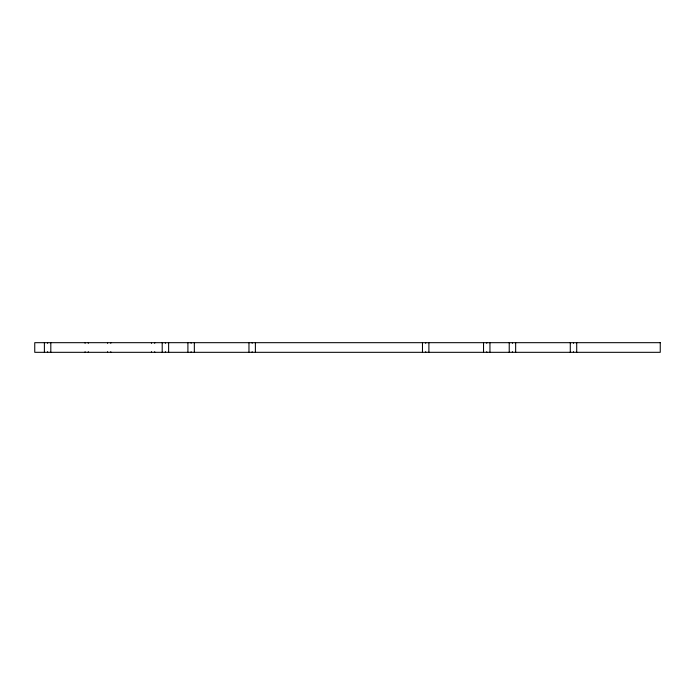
<?xml version="1.0" encoding="UTF-8"?>
<svg xmlns="http://www.w3.org/2000/svg" width="695" height="695" viewBox="0 0 695 695"><rect width="100%" height="100%" fill="white"/><g stroke="black" fill="none" stroke-linecap="round" stroke-linejoin="round"><path stroke-width="1.04" d="M576.711 342.678L576.711 352.322M573.497 342.678L573.497 343.287M573.497 351.713L573.497 352.322M570.282 342.678L570.282 352.322M515.655 342.678L515.655 352.322M512.441 342.678L512.441 343.287M512.441 351.713L512.441 352.322M509.226 342.678L509.226 352.322M489.949 342.678L489.949 352.322M486.735 342.678L486.735 343.287M486.735 351.713L486.735 352.322M483.529 342.678L483.529 352.322M428.902 342.678L428.902 352.322M425.688 342.678L425.688 343.287M425.688 351.713L425.688 352.322M422.473 342.678L422.473 352.322M255.386 342.678L255.386 352.322M252.172 342.678L252.172 343.287M252.172 351.713L252.172 352.322M248.966 342.678L248.966 352.322M194.339 342.678L194.339 352.322M191.125 342.678L191.125 343.287M191.125 351.713L191.125 352.322M187.911 342.678L187.911 352.322M168.633 342.678L168.633 352.322M165.419 342.678L165.419 343.287M165.419 351.713L165.419 352.322M162.204 342.678L162.204 352.322M154.707 342.678L154.707 343.287M154.707 351.713L154.707 352.322M151.493 342.678L151.493 343.287M151.493 351.713L151.493 352.322M110.792 342.678L110.792 343.287M110.792 351.713L110.792 352.322M107.586 342.678L107.586 343.287M107.586 351.713L107.586 352.322M88.3 342.678L88.3 343.287M88.3 351.713L88.3 352.322M85.094 342.678L85.094 343.287M85.094 351.713L85.094 352.322M50.813 342.678L50.813 352.322M47.599 342.678L47.599 343.287M47.599 351.713L47.599 352.322M44.393 342.678L44.393 352.322M660.25 342.678L34.75 342.678L34.75 352.322L660.25 352.322L660.25 342.678"/></g></svg>
